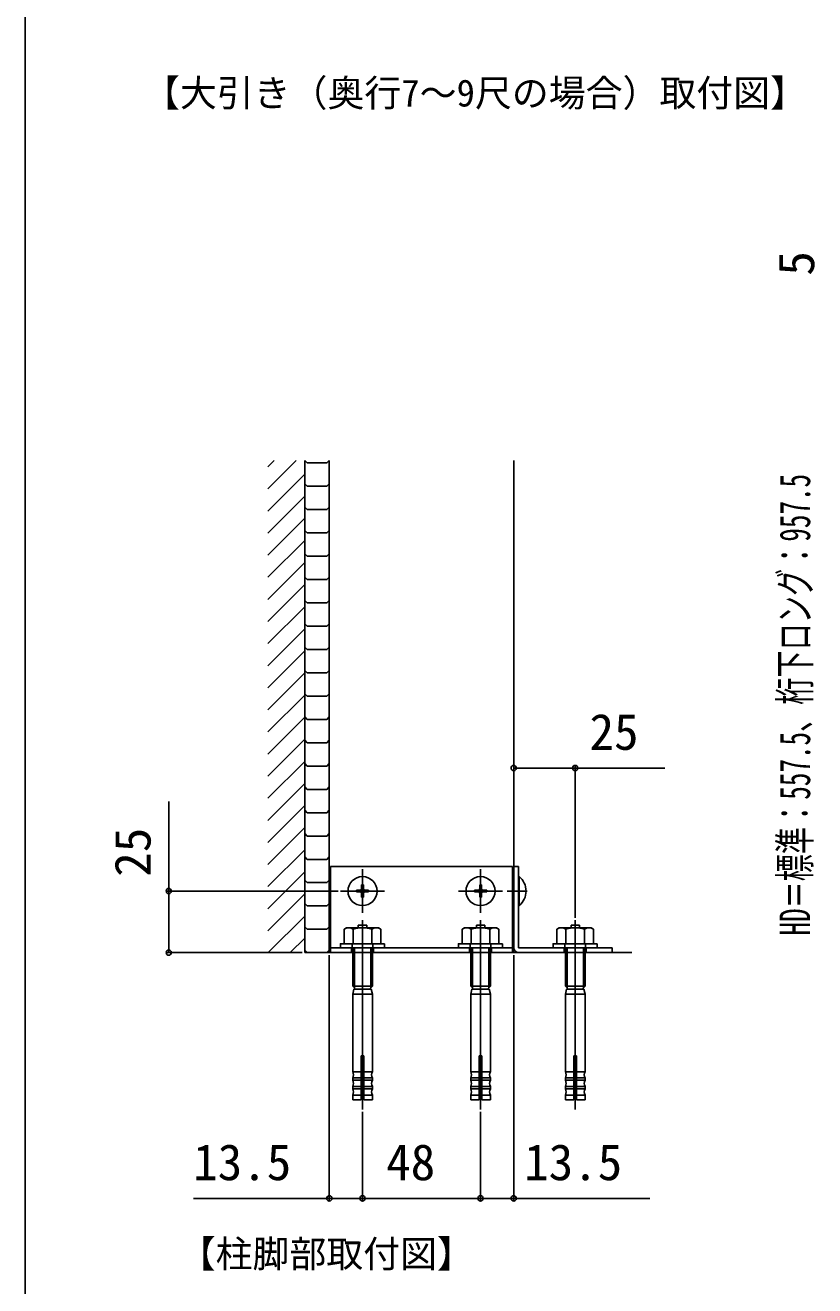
# Model space of a CAD drawing. Units: millimetres, scale not verified. Extents: x -875 to 875, y -1304 to 1297.
# Drawn here: x -875 to -554, y 16 to 528 of the extents above; entities that cross this region are included whole.
import ezdxf
from ezdxf.enums import TextEntityAlignment as Align

# ---------------------------------------------------------------- set-up
doc = ezdxf.new("R2010")
doc.units = ezdxf.units.MM
doc.header["$LTSCALE"] = 8
for name, color, linetype in [('0-2_USER1', 3, 'Continuous'), ('0-5_YKK_12', 2, 'Continuous'), ('0-6_YKK_13', 4, 'Continuous'), ('0-8_YKK_D', 6, 'Continuous'), ('0-9_YKK_ZWAK', 7, 'Continuous'), ('0-A_YSS_K', 3, 'Continuous')]:
    doc.layers.add(name, color=color, linetype=linetype)
doc.styles.add('ＭＳ ゴシック', font='')
doc.styles.get('ＭＳ ゴシック').set_extended_font_data('MS Gothic')

msp = doc.modelspace()

# ---------------------------------------------------------------- linework, layer by layer
at = {"layer": '0-5_YKK_12'}
for p, q in [((-751.313, 351.317), (-751.313, 151.317)), ((-737.813, 185.217), (-737.813, 167.417)), ((-689.813, 185.217), (-689.813, 167.417)), ((-728.913, 176.317), (-746.713, 176.317)), ((-680.913, 176.317), (-698.713, 176.317)), ((-670.813, 176.317), (-679.013, 176.317)), ((-737.813, 87.533), (-737.813, 164.495)), ((-689.813, 87.533), (-689.813, 164.495)), ((-651.313, 87.533), (-651.313, 164.495))]:
    msp.add_line(p, q, dxfattribs=at)
msp.add_lwpolyline([(-676.313, 351.317), (-676.313, 151.317), (-751.313, 151.317)], dxfattribs=at)
at = {"layer": '0-6_YKK_13'}
for p, q in [((-750.813, 151.317), (-750.813, 186.317)), ((-750.813, 186.317), (-676.813, 186.317)), ((-676.813, 186.317), (-676.813, 151.317)), ((-674.313, 182.217), (-674.313, 170.417)), ((-674.065, 182.217), (-674.313, 182.217)), ((-674.065, 170.417), (-674.065, 182.217)), ((-740.313, 176.667), (-740.313, 175.967)), ((-740.313, 176.667), (-738.663, 176.667)), ((-740.313, 175.967), (-738.663, 175.967)), ((-738.163, 178.817), (-737.463, 178.817)), ((-738.163, 178.817), (-738.163, 177.167)), ((-738.163, 175.467), (-738.163, 173.817)), ((-737.463, 178.817), (-737.463, 177.167)), ((-737.463, 175.467), (-737.463, 173.817)), ((-736.963, 176.667), (-735.313, 176.667)), ((-736.963, 175.967), (-735.313, 175.967)), ((-735.313, 176.667), (-735.313, 175.967)), ((-692.313, 176.667), (-692.313, 175.967)), ((-692.313, 176.667), (-690.663, 176.667)), ((-692.313, 175.967), (-690.663, 175.967)), ((-690.163, 178.817), (-689.463, 178.817)), ((-690.163, 178.817), (-690.163, 177.167)), ((-690.163, 175.467), (-690.163, 173.817)), ((-689.463, 178.817), (-689.463, 177.167)), ((-689.463, 175.467), (-689.463, 173.817)), ((-688.963, 176.667), (-687.313, 176.667)), ((-688.963, 175.967), (-687.313, 175.967)), ((-687.313, 176.667), (-687.313, 175.967)), ((-738.163, 173.817), (-737.463, 173.817)), ((-690.163, 173.817), (-689.463, 173.817)), ((-674.065, 170.417), (-674.313, 170.417)), ((-744.313, 161.417), (-745.319, 160.837)), ((-745.319, 154.917), (-745.319, 160.837)), ((-744.313, 161.417), (-731.313, 161.417)), ((-741.566, 154.917), (-741.566, 160.837)), ((-739.513, 162.417), (-736.113, 162.417)), ((-739.513, 162.417), (-739.513, 161.417)), ((-736.113, 162.417), (-736.113, 161.417)), ((-734.06, 154.917), (-734.06, 160.837)), ((-731.313, 161.417), (-730.307, 160.837)), ((-730.307, 154.917), (-730.307, 160.837)), ((-696.313, 161.417), (-697.319, 160.837)), ((-697.319, 154.917), (-697.319, 160.837)), ((-696.313, 161.417), (-683.313, 161.417)), ((-693.566, 154.917), (-693.566, 160.837)), ((-691.513, 162.417), (-688.113, 162.417)), ((-691.513, 162.417), (-691.513, 161.417)), ((-688.113, 162.417), (-688.113, 161.417)), ((-686.06, 154.917), (-686.06, 160.837)), ((-683.313, 161.417), (-682.307, 160.837)), ((-682.307, 154.917), (-682.307, 160.837)), ((-657.813, 161.417), (-658.819, 160.837)), ((-658.819, 154.917), (-658.819, 160.837)), ((-657.813, 161.417), (-644.813, 161.417)), ((-655.066, 154.917), (-655.066, 160.837)), ((-653.013, 162.417), (-649.613, 162.417)), ((-653.013, 162.417), (-653.013, 161.417)), ((-649.613, 162.417), (-649.613, 161.417)), ((-647.56, 154.917), (-647.56, 160.837)), ((-644.813, 161.417), (-643.807, 160.837)), ((-643.807, 154.917), (-643.807, 160.837)), ((-745.319, 154.917), (-728.813, 154.917)), ((-742.013, 154.917), (-742.013, 153.317)), ((-733.613, 154.917), (-733.613, 153.317)), ((-697.319, 154.917), (-680.813, 154.917)), ((-694.013, 154.917), (-694.013, 153.317)), ((-685.613, 154.917), (-685.613, 153.317)), ((-658.819, 154.917), (-642.313, 154.917)), ((-655.513, 154.917), (-655.513, 153.317)), ((-647.113, 154.917), (-647.113, 153.317)), ((-676.813, 153.317), (-750.813, 153.317)), ((-676.813, 151.317), (-750.813, 151.317)), ((-742.313, 151.317), (-742.313, 153.317)), ((-741.813, 137.617), (-741.813, 153.317)), ((-741.133, 136.937), (-741.133, 153.317)), ((-734.493, 136.937), (-734.493, 153.317)), ((-733.813, 153.317), (-733.813, 137.617)), ((-733.313, 151.317), (-733.313, 153.317)), ((-694.313, 151.317), (-694.313, 153.317)), ((-693.813, 137.617), (-693.813, 153.317)), ((-693.133, 136.937), (-693.133, 153.317)), ((-686.493, 136.937), (-686.493, 153.317)), ((-685.813, 153.317), (-685.813, 137.617)), ((-685.313, 151.317), (-685.313, 153.317)), ((-655.813, 151.317), (-655.813, 153.317)), ((-655.313, 137.617), (-655.313, 153.317)), ((-654.633, 136.937), (-654.633, 153.317)), ((-647.993, 136.937), (-647.993, 153.317)), ((-647.313, 153.317), (-647.313, 137.617)), ((-646.813, 151.317), (-646.813, 153.317)), ((-741.813, 137.617), (-733.813, 137.617)), ((-741.813, 137.617), (-740.613, 136.417)), ((-741.813, 134.417), (-741.313, 136.417)), ((-741.813, 134.417), (-741.813, 102.917)), ((-733.813, 134.417), (-741.813, 134.417)), ((-734.313, 136.417), (-741.313, 136.417)), ((-733.813, 137.617), (-735.013, 136.417)), ((-733.813, 134.417), (-734.313, 136.417)), ((-733.813, 102.917), (-733.813, 134.417)), ((-693.813, 137.617), (-685.813, 137.617)), ((-693.813, 137.617), (-692.613, 136.417)), ((-693.813, 134.417), (-693.313, 136.417)), ((-693.813, 134.417), (-693.813, 102.917)), ((-685.813, 134.417), (-693.813, 134.417)), ((-686.313, 136.417), (-693.313, 136.417)), ((-685.813, 137.617), (-687.013, 136.417)), ((-685.813, 134.417), (-686.313, 136.417)), ((-685.813, 102.917), (-685.813, 134.417)), ((-655.313, 137.617), (-647.313, 137.617)), ((-655.313, 137.617), (-654.113, 136.417)), ((-655.313, 134.417), (-654.813, 136.417)), ((-655.313, 134.417), (-655.313, 102.917)), ((-647.313, 134.417), (-655.313, 134.417)), ((-647.813, 136.417), (-654.813, 136.417)), ((-647.313, 137.617), (-648.513, 136.417)), ((-647.313, 134.417), (-647.813, 136.417)), ((-647.313, 102.917), (-647.313, 134.417)), ((-738.313, 91.417), (-738.313, 109.417)), ((-738.313, 109.417), (-737.313, 109.417)), ((-737.313, 91.417), (-737.313, 109.417)), ((-690.313, 91.417), (-690.313, 109.417)), ((-690.313, 109.417), (-689.313, 109.417)), ((-689.313, 91.417), (-689.313, 109.417)), ((-651.813, 91.417), (-651.813, 109.417)), ((-651.813, 109.417), (-650.813, 109.417)), ((-650.813, 91.417), (-650.813, 109.417)), ((-741.813, 102.917), (-738.313, 102.917)), ((-737.313, 102.917), (-733.813, 102.917)), ((-693.813, 102.917), (-690.313, 102.917)), ((-689.313, 102.917), (-685.813, 102.917)), ((-655.313, 102.917), (-651.813, 102.917)), ((-650.813, 102.917), (-647.313, 102.917)), ((-741.813, 99.417), (-741.813, 100.417)), ((-741.813, 100.417), (-738.313, 100.417)), ((-741.813, 99.417), (-738.313, 99.417)), ((-737.313, 100.417), (-733.813, 100.417)), ((-737.313, 99.417), (-733.813, 99.417)), ((-733.813, 99.417), (-733.813, 100.417)), ((-693.813, 99.417), (-693.813, 100.417)), ((-693.813, 100.417), (-690.313, 100.417)), ((-693.813, 99.417), (-690.313, 99.417)), ((-689.313, 100.417), (-685.813, 100.417)), ((-689.313, 99.417), (-685.813, 99.417)), ((-685.813, 99.417), (-685.813, 100.417)), ((-655.313, 99.417), (-655.313, 100.417)), ((-655.313, 100.417), (-651.813, 100.417)), ((-655.313, 99.417), (-651.813, 99.417)), ((-650.813, 100.417), (-647.313, 100.417)), ((-650.813, 99.417), (-647.313, 99.417)), ((-647.313, 99.417), (-647.313, 100.417)), ((-741.813, 95.917), (-741.813, 96.917)), ((-741.813, 96.917), (-738.313, 96.917)), ((-741.813, 95.917), (-738.313, 95.917)), ((-741.813, 93.417), (-741.813, 91.417)), ((-741.813, 93.417), (-738.313, 93.417)), ((-737.313, 96.917), (-733.813, 96.917)), ((-737.313, 95.917), (-733.813, 95.917)), ((-737.313, 93.417), (-733.813, 93.417)), ((-733.813, 95.917), (-733.813, 96.917)), ((-733.813, 91.417), (-733.813, 93.417)), ((-693.813, 95.917), (-693.813, 96.917)), ((-693.813, 96.917), (-690.313, 96.917)), ((-693.813, 95.917), (-690.313, 95.917)), ((-693.813, 93.417), (-693.813, 91.417)), ((-693.813, 93.417), (-690.313, 93.417)), ((-689.313, 96.917), (-685.813, 96.917)), ((-689.313, 95.917), (-685.813, 95.917)), ((-689.313, 93.417), (-685.813, 93.417)), ((-685.813, 95.917), (-685.813, 96.917)), ((-685.813, 91.417), (-685.813, 93.417)), ((-655.313, 95.917), (-655.313, 96.917)), ((-655.313, 96.917), (-651.813, 96.917)), ((-655.313, 95.917), (-651.813, 95.917)), ((-655.313, 93.417), (-655.313, 91.417)), ((-655.313, 93.417), (-651.813, 93.417)), ((-650.813, 96.917), (-647.313, 96.917)), ((-650.813, 95.917), (-647.313, 95.917)), ((-650.813, 93.417), (-647.313, 93.417)), ((-647.313, 95.917), (-647.313, 96.917)), ((-647.313, 91.417), (-647.313, 93.417)), ((-741.813, 91.417), (-738.313, 91.417)), ((-737.313, 91.417), (-733.813, 91.417)), ((-693.813, 91.417), (-690.313, 91.417)), ((-689.313, 91.417), (-685.813, 91.417)), ((-655.313, 91.417), (-651.813, 91.417)), ((-650.813, 91.417), (-647.313, 91.417))]:
    msp.add_line(p, q, dxfattribs=at)
for points in [[(-761.313, 351.317), (-760.313, 350.317), (-752.313, 350.317), (-751.313, 351.317)], [(-761.313, 341.841), (-760.313, 340.841), (-752.313, 340.841), (-751.313, 341.841)], [(-761.313, 332.365), (-760.313, 331.365), (-752.313, 331.365), (-751.313, 332.365)], [(-761.313, 322.889), (-760.313, 321.889), (-752.313, 321.889), (-751.313, 322.889)], [(-761.313, 313.412), (-760.313, 312.412), (-752.313, 312.412), (-751.313, 313.412)], [(-761.313, 303.936), (-760.313, 302.936), (-752.313, 302.936), (-751.313, 303.936)], [(-761.313, 294.46), (-760.313, 293.46), (-752.313, 293.46), (-751.313, 294.46)], [(-761.313, 284.984), (-760.313, 283.984), (-752.313, 283.984), (-751.313, 284.984)], [(-761.313, 275.508), (-760.313, 274.508), (-752.313, 274.508), (-751.313, 275.508)], [(-761.313, 266.032), (-760.313, 265.032), (-752.313, 265.032), (-751.313, 266.032)], [(-761.313, 256.555), (-760.313, 255.555), (-752.313, 255.555), (-751.313, 256.555)], [(-761.313, 247.079), (-760.313, 246.079), (-752.313, 246.079), (-751.313, 247.079)], [(-761.313, 237.603), (-760.313, 236.603), (-752.313, 236.603), (-751.313, 237.603)], [(-761.313, 228.127), (-760.313, 227.127), (-752.313, 227.127), (-751.313, 228.127)], [(-761.313, 218.651), (-760.313, 217.651), (-752.313, 217.651), (-751.313, 218.651)], [(-761.313, 209.174), (-760.313, 208.174), (-752.313, 208.174), (-751.313, 209.174)], [(-761.313, 199.698), (-760.313, 198.698), (-752.313, 198.698), (-751.313, 199.698)], [(-761.313, 190.222), (-760.313, 189.222), (-752.313, 189.222), (-751.313, 190.222)], [(-676.313, 153.317), (-676.313, 186.317), (-674.313, 186.317)], [(-636.313, 153.317), (-674.313, 153.317), (-674.313, 186.317)], [(-761.313, 180.746), (-760.313, 179.746), (-752.313, 179.746), (-751.313, 180.746)], [(-761.313, 171.27), (-760.313, 170.27), (-752.313, 170.27), (-751.313, 171.27)], [(-761.313, 161.793), (-760.313, 160.793), (-752.313, 160.793), (-751.313, 161.793)], [(-746.813, 153.317), (-728.813, 153.317), (-728.813, 154.917)], [(-729.313, 154.917), (-746.813, 154.917), (-746.813, 153.317)], [(-698.813, 153.317), (-680.813, 153.317), (-680.813, 154.917)], [(-681.313, 154.917), (-698.813, 154.917), (-698.813, 153.317)], [(-660.313, 153.317), (-642.313, 153.317), (-642.313, 154.917)], [(-642.813, 154.917), (-660.313, 154.917), (-660.313, 153.317)], [(-761.313, 152.317), (-760.313, 151.317), (-752.313, 151.317), (-751.313, 152.317)], [(-636.313, 153.317), (-636.313, 151.317), (-674.313, 151.317)]]:
    msp.add_lwpolyline(points, dxfattribs=at)
for centre in [(-737.813, 176.317), (-689.813, 176.317)]:
    msp.add_circle(centre, 5.9, dxfattribs=at)
for centre, radius, start, end in [((-679.013, 176.317), 7.7, 309.98312, 50.01688), ((-738.663, 177.167), 0.5, 270, 0), ((-738.663, 175.467), 0.5, 0, 90), ((-736.963, 177.167), 0.5, 180, 270), ((-736.963, 175.467), 0.5, 90, 180), ((-690.663, 177.167), 0.5, 270, 0), ((-690.663, 175.467), 0.5, 0, 90), ((-688.963, 177.167), 0.5, 180, 270), ((-688.963, 175.467), 0.5, 90, 180), ((-743.442, 158.095), 3.323, 55.61575, 124.38425), ((-737.813, 148.998), 12.419, 72.41205, 107.58795), ((-732.184, 158.095), 3.323, 55.61575, 124.38425), ((-695.442, 158.095), 3.323, 55.61575, 124.38425), ((-689.813, 148.998), 12.419, 72.41205, 107.58795), ((-684.184, 158.095), 3.323, 55.61575, 124.38425), ((-656.942, 158.095), 3.323, 55.61575, 124.38425), ((-651.313, 148.998), 12.419, 72.41205, 107.58795), ((-645.684, 158.095), 3.323, 55.61575, 124.38425), ((-674.313, 153.317), 2, 180, 270), ((-743.978, 101.667), 2.5, 330, 30), ((-731.648, 101.667), 2.5, 150, 210), ((-695.978, 101.667), 2.5, 330, 30), ((-683.648, 101.667), 2.5, 150, 210), ((-657.478, 101.667), 2.5, 330, 30), ((-645.148, 101.667), 2.5, 150, 210), ((-743.978, 98.167), 2.5, 330, 30), ((-731.648, 98.167), 2.5, 150, 210), ((-695.978, 98.167), 2.5, 330, 30), ((-683.648, 98.167), 2.5, 150, 210), ((-657.478, 98.167), 2.5, 330, 30), ((-645.148, 98.167), 2.5, 150, 210), ((-743.978, 94.667), 2.5, 330, 30), ((-731.648, 94.667), 2.5, 150, 210), ((-695.978, 94.667), 2.5, 330, 30), ((-683.648, 94.667), 2.5, 150, 210), ((-657.478, 94.667), 2.5, 330, 30), ((-645.148, 94.667), 2.5, 150, 210)]:
    msp.add_arc(centre, radius, start, end, dxfattribs=at)
at = {"layer": '0-8_YKK_D'}
for p, q in [((-651.313, 165.495), (-651.313, 227.317)), ((-747.713, 176.317), (-817.606, 176.317)), ((-762.313, 151.317), (-817.606, 151.317)), ((-751.313, 150.317), (-751.313, 50.417)), ((-676.313, 150.317), (-676.313, 50.417)), ((-737.813, 86.533), (-737.813, 50.417)), ((-737.813, 86.533), (-737.813, 50.417)), ((-689.813, 86.533), (-689.813, 50.417)), ((-689.813, 86.533), (-689.813, 50.417)), ((-737.813, 51.417), (-689.813, 51.417))]:
    msp.add_line(p, q, dxfattribs=at)
for points in [[(-676.313, 226.317), (-651.313, 226.317), (-614.877, 226.317)], [(-816.606, 151.317), (-816.606, 176.317), (-816.606, 212.754)], [(-737.813, 51.417), (-751.313, 51.417), (-806.613, 51.417)], [(-689.813, 51.417), (-676.313, 51.417), (-621.013, 51.417)]]:
    msp.add_lwpolyline(points, dxfattribs=at)
for centre in [(-676.313, 226.317), (-651.313, 226.317), (-816.606, 176.317), (-816.606, 151.317), (-751.313, 51.417), (-737.813, 51.417), (-737.813, 51.417), (-689.813, 51.417), (-689.813, 51.417), (-676.313, 51.417)]:
    msp.add_circle(centre, 1.075, dxfattribs=at)
at = {"layer": '0-9_YKK_ZWAK'}
msp.add_line((-875, 1245.8), (-875, -1304.2), dxfattribs=at)
at = {"layer": '0-A_YSS_K'}
for p, q in [((-776.313, 348.752), (-773.748, 351.317)), ((-776.313, 339.772), (-764.768, 351.317)), ((-761.313, 151.317), (-761.313, 351.317)), ((-776.313, 330.792), (-761.313, 345.792)), ((-776.313, 321.812), (-761.313, 336.812)), ((-776.313, 312.831), (-761.313, 327.831)), ((-776.313, 303.851), (-761.313, 318.851)), ((-776.313, 294.871), (-761.313, 309.871)), ((-776.313, 285.891), (-761.313, 300.891)), ((-776.313, 276.91), (-761.313, 291.91)), ((-776.313, 267.93), (-761.313, 282.93)), ((-776.313, 258.95), (-761.313, 273.95)), ((-776.313, 249.97), (-761.313, 264.97)), ((-776.313, 240.989), (-761.313, 255.989)), ((-776.313, 232.009), (-761.313, 247.009)), ((-776.313, 223.029), (-761.313, 238.029)), ((-776.313, 214.049), (-761.313, 229.049)), ((-776.313, 205.068), (-761.313, 220.068)), ((-776.313, 196.088), (-761.313, 211.088)), ((-776.313, 187.108), (-761.313, 202.108)), ((-776.313, 178.128), (-761.313, 193.128)), ((-776.313, 169.147), (-761.313, 184.147)), ((-776.313, 160.167), (-761.313, 175.167)), ((-776.182, 151.317), (-761.313, 166.187)), ((-767.202, 151.317), (-761.313, 157.206)), ((-761.313, 151.317), (-628.313, 151.317))]:
    msp.add_line(p, q, dxfattribs=at)

# ---------------------------------------------------------------- texts
at = {"layer": '0-2_USER1', "style": 'ＭＳ ゴシック'}
for s, p in [('【大引き（奥行7～9尺の場合）取付図】', (-827.082, 491.902)), ('【柱脚部取付図】', (-812.557, 20.073))]:
    msp.add_text(s, height=11, dxfattribs=at).set_placement(p, align=Align.BOTTOM_LEFT)
at = {"layer": '0-8_YKK_D', "style": 'ＭＳ ゴシック'}
for s, p in [('5', (-549.705, 426.44)), ('25', (-819.606, 182.14))]:
    msp.add_text(s, height=14.66, rotation=90, dxfattribs=at).set_placement(p, align=Align.BOTTOM_LEFT)
at = {"layer": '0-8_YKK_D', "style": 'ＭＳ ゴシック', "width": 0.65}
msp.add_text('HD＝標準：557.5、桁下ロング：957.5', height=12.46, rotation=90, dxfattribs=at).set_placement((-552.023, 158.245), align=Align.BOTTOM_LEFT)
at = {"layer": '0-8_YKK_D', "style": 'ＭＳ ゴシック'}
for s, p in [('25', (-645.49, 229.317)), ('13.5', (-806.681, 54.417)), ('48', (-728.188, 54.417)), ('13.5', (-672.081, 54.417))]:
    msp.add_text(s, height=14.66, dxfattribs=at).set_placement(p, align=Align.BOTTOM_LEFT)

doc.saveas('drawing.dxf')
